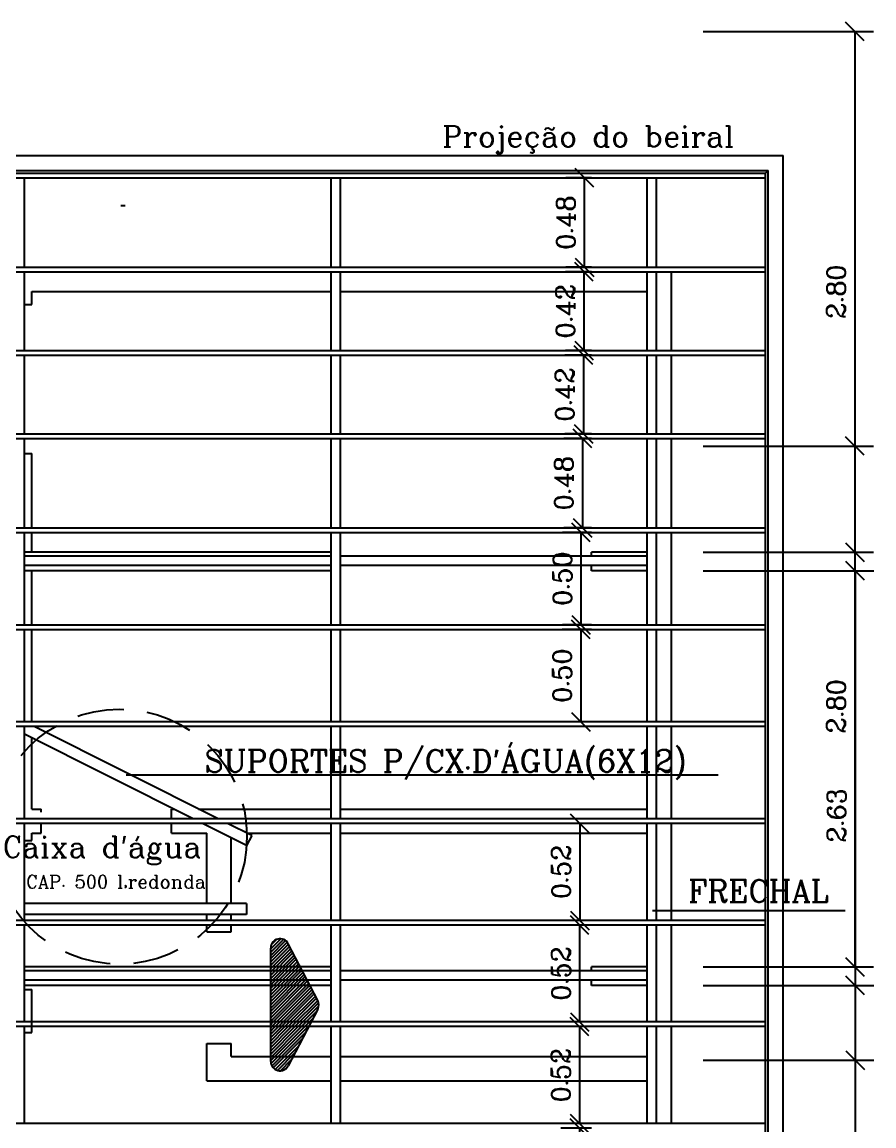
# Model space of a CAD drawing. Extents: x -36 to 60, y 199 to 483.
# Drawn here: x -15.07 to -10.5, y 205.33 to 211.26 of the extents above; entities that cross this region are included whole.
import ezdxf
from ezdxf.enums import TextEntityAlignment as Align

# ---------------------------------------------------------------- set-up
doc = ezdxf.new("R2010")
doc.units = 0
doc.header["$LTSCALE"] = 20
doc.linetypes.add('DASHED2', pattern=[0.375, 0.25, -0.125])
doc.layers.get('0').update_dxf_attribs({"linetype": 'CONTINUOUS'})
doc.layers.get('DEFPOINTS').update_dxf_attribs({"linetype": 'CONTINUOUS'})
for name, color, linetype in [('COTAS', 30, 'CONTINUOUS'), ('MADEIRAME', 244, 'CONTINUOUS'), ('PAREDE', 7, 'CONTINUOUS'), ('TELHADO', 20, 'CONTINUOUS'), ('TEXTO', 1, 'CONTINUOUS'), ('VISTAL', 30, 'CONTINUOUS')]:
    doc.layers.add(name, color=color, linetype=linetype)
doc.styles.add('ROMANC', font='romanc')
doc.dimstyles.get("Standard").update_dxf_attribs({"dimscale": 0, "dimtxt": 0.1, "dimasz": 0.05, "dimexe": 0.1, "dimexo": 0.062, "dimgap": 0.05, "dimtad": 1, "dimtoh": 1, "dimzin": 0, "dimtxsty": 'ROMANC', "dimblk1": 'DOT', "dimblk2": 'DOT', "dimsah": 1, "dimcen": 0.09, "dimclrd": 202, "dimclre": 202, "dimclrt": 244, "dimazin": 3, "dimtfac": 1, "dimtofl": 0, "dimtmove": 0, "dimatfit": 3, "dimtolj": 1, "dimtzin": 0})

# ---------------------------------------------------------------- blocks, each defined once
blk = doc.blocks.new('*X8')
at = {"color": 0}
for p, q in [((196.6432, 127.877), (196.6969, 127.9308)), ((196.6432, 127.8593), (196.7113, 127.9275)), ((196.6432, 127.8417), (196.7227, 127.9212)), ((196.6432, 127.824), (196.7317, 127.9126)), ((196.646, 127.8975), (196.6766, 127.9281)), ((196.6432, 127.8063), (196.7386, 127.9017)), ((196.6432, 127.7886), (196.7446, 127.8901)), ((196.6432, 127.771), (196.7506, 127.8784)), ((196.6432, 127.7533), (196.7567, 127.8668)), ((196.6432, 127.7356), (196.7627, 127.8552)), ((196.6432, 127.7179), (196.7688, 127.8435)), ((196.6432, 127.7002), (196.7748, 127.8319)), ((196.6432, 127.6826), (196.7809, 127.8203)), ((196.6432, 127.6649), (196.7869, 127.8086)), ((196.6432, 127.6472), (196.7929, 127.797)), ((196.6432, 127.6295), (196.799, 127.7854)), ((196.6432, 127.6119), (196.805, 127.7737)), ((196.6432, 127.5942), (196.8111, 127.7621)), ((196.6432, 127.5765), (196.8171, 127.7505)), ((196.6432, 127.5588), (196.8232, 127.7388)), ((196.6432, 127.5411), (196.8292, 127.7272)), ((196.6432, 127.5235), (196.8352, 127.7156)), ((196.6432, 127.5058), (196.8413, 127.7039)), ((196.6432, 127.4881), (196.8473, 127.6923)), ((196.6476, 127.4749), (196.8534, 127.6807)), ((196.6653, 127.4749), (196.8594, 127.669)), ((196.6829, 127.4749), (196.8655, 127.6574)), ((196.7006, 127.4749), (196.8715, 127.6457)), ((196.7183, 127.4749), (196.8775, 127.6341)), ((196.736, 127.4749), (196.8836, 127.6225)), ((196.7536, 127.4749), (196.8896, 127.6108)), ((196.7713, 127.4749), (196.8957, 127.5992)), ((196.789, 127.4749), (196.9002, 127.5861)), ((196.8067, 127.4749), (196.9006, 127.5688)), ((196.8244, 127.4749), (196.8877, 127.5382)), ((196.842, 127.4749), (196.8686, 127.5014)), ((196.6432, 127.4528), (196.6653, 127.4749)), ((196.6432, 127.4704), (196.6476, 127.4749)), ((196.6432, 127.4351), (196.6579, 127.4499)), ((196.6432, 127.4174), (196.6756, 127.4499)), ((196.6432, 127.3997), (196.6933, 127.4499)), ((196.6432, 127.382), (196.711, 127.4499)), ((196.6432, 127.3644), (196.7286, 127.4499)), ((196.6432, 127.3467), (196.7463, 127.4499)), ((196.6432, 127.329), (196.764, 127.4499)), ((196.6432, 127.3113), (196.7817, 127.4499)), ((196.6432, 127.2937), (196.7994, 127.4499)), ((196.6432, 127.276), (196.817, 127.4499)), ((196.6446, 127.2598), (196.8347, 127.4499)), ((196.6579, 127.4499), (196.6829, 127.4749)), ((196.6756, 127.4499), (196.7006, 127.4749)), ((196.6933, 127.4499), (196.7183, 127.4749)), ((196.711, 127.4499), (196.736, 127.4749)), ((196.7286, 127.4499), (196.7536, 127.4749)), ((196.7463, 127.4499), (196.7713, 127.4749)), ((196.764, 127.4499), (196.789, 127.4749)), ((196.7817, 127.4499), (196.8067, 127.4749)), ((196.7994, 127.4499), (196.8244, 127.4749)), ((196.817, 127.4499), (196.842, 127.4749)), ((196.8347, 127.4499), (196.8495, 127.4646)), ((196.6497, 127.2471), (196.8304, 127.4278)), ((196.6572, 127.237), (196.8113, 127.3911)), ((196.6671, 127.2292), (196.7922, 127.3543)), ((196.6794, 127.2238), (196.7731, 127.3175)), ((196.6951, 127.2219), (196.754, 127.2807)), ((196.7221, 127.2311), (196.7337, 127.2428))]:
    blk.add_line(p, q, dxfattribs=at)
blk = doc.blocks.new('_OBLIQUE')
at = {"color": 0, "linetype": 'BYBLOCK'}
blk.add_line((-0.5, -0.5), (0.5, 0.5), dxfattribs=at)
blk = doc.blocks.new('*D83')
at = {"color": 30, "linetype": 'BYBLOCK'}
for p, q in [((-11.4133, 209.8154), (-10.4982, 209.8154)), ((-10.5982, 209.8154), (-10.5982, 207.018)), ((-11.4133, 207.018), (-10.4982, 207.018))]:
    blk.add_line(p, q, dxfattribs=at)
at = {"layer": 'DEFPOINTS', "color": 0, "linetype": 'BYBLOCK'}
for p in [(-11.7133, 209.8154), (-11.7133, 207.018), (-10.5982, 207.018)]:
    blk.add_point(p, dxfattribs=at)
at = {"color": 30, "linetype": 'BYBLOCK', "xscale": 0.1, "yscale": 0.1, "zscale": 0.1}
for p, rotation in [((-10.5982, 209.8154), 90), ((-10.5982, 207.018), 270)]:
    blk.add_blockref('_OBLIQUE', p, dxfattribs=dict(at, rotation=rotation))
at = {"color": 244, "linetype": 'BYBLOCK', "insert": (-10.6982, 208.4167), "char_height": 0.1, "attachment_point": 5, "rotation": 90, "style": 'ROMANC'}
blk.add_mtext('\\A1;2.80', dxfattribs=at)
blk = doc.blocks.new('*D84')
at = {"color": 30, "linetype": 'BYBLOCK'}
for p, q in [((-11.4133, 206.918), (-10.496, 206.918)), ((-10.596, 206.918), (-10.596, 204.289)), ((-11.4133, 204.289), (-10.496, 204.289))]:
    blk.add_line(p, q, dxfattribs=at)
at = {"layer": 'DEFPOINTS', "color": 0, "linetype": 'BYBLOCK'}
for p in [(-11.7133, 206.918), (-11.7133, 204.289), (-10.596, 204.289)]:
    blk.add_point(p, dxfattribs=at)
at = {"color": 30, "linetype": 'BYBLOCK', "xscale": 0.1, "yscale": 0.1, "zscale": 0.1}
for p, rotation in [((-10.596, 206.918), 90), ((-10.596, 204.289), 270)]:
    blk.add_blockref('_OBLIQUE', p, dxfattribs=dict(at, rotation=rotation))
at = {"color": 244, "linetype": 'BYBLOCK', "insert": (-10.696, 205.6035), "char_height": 0.1, "attachment_point": 5, "rotation": 90, "style": 'ROMANC'}
blk.add_mtext('\\A1;2.63', dxfattribs=at)
blk = doc.blocks.new('*D86')
at = {"color": 30, "linetype": 'BYBLOCK'}
for p, q in [((-12.0133, 209.9204), (-12.153, 209.9204)), ((-12.053, 209.9204), (-12.053, 209.4979)), ((-12.0133, 209.4979), (-12.153, 209.4979))]:
    blk.add_line(p, q, dxfattribs=at)
at = {"layer": 'DEFPOINTS', "color": 0, "linetype": 'BYBLOCK'}
for p in [(-11.7133, 209.9204), (-12.053, 209.4979), (-11.7133, 209.4979)]:
    blk.add_point(p, dxfattribs=at)
at = {"color": 30, "linetype": 'BYBLOCK', "xscale": 0.1, "yscale": 0.1, "zscale": 0.1}
for p, rotation in [((-12.053, 209.9204), 90), ((-12.053, 209.4979), 270)]:
    blk.add_blockref('_OBLIQUE', p, dxfattribs=dict(at, rotation=rotation))
at = {"color": 244, "linetype": 'BYBLOCK', "insert": (-12.153, 209.7091), "char_height": 0.1, "attachment_point": 5, "rotation": 90, "style": 'ROMANC'}
blk.add_mtext('\\A1;0.42', dxfattribs=at)
blk = doc.blocks.new('*D87')
at = {"color": 30, "linetype": 'BYBLOCK'}
for p, q in [((-12.0133, 209.4729), (-12.1562, 209.4729)), ((-12.0562, 209.4729), (-12.0562, 209.0504)), ((-12.0133, 209.0504), (-12.1562, 209.0504))]:
    blk.add_line(p, q, dxfattribs=at)
at = {"layer": 'DEFPOINTS', "color": 0, "linetype": 'BYBLOCK'}
for p in [(-11.7133, 209.4729), (-12.0562, 209.0504), (-11.7133, 209.0504)]:
    blk.add_point(p, dxfattribs=at)
at = {"color": 30, "linetype": 'BYBLOCK', "xscale": 0.1, "yscale": 0.1, "zscale": 0.1}
for p, rotation in [((-12.0562, 209.4729), 90), ((-12.0562, 209.0504), 270)]:
    blk.add_blockref('_OBLIQUE', p, dxfattribs=dict(at, rotation=rotation))
at = {"color": 244, "linetype": 'BYBLOCK', "insert": (-12.1562, 209.2616), "char_height": 0.1, "attachment_point": 5, "rotation": 90, "style": 'ROMANC'}
blk.add_mtext('\\A1;0.42', dxfattribs=at)
blk = doc.blocks.new('*D88')
at = {"color": 30, "linetype": 'BYBLOCK'}
for p, q in [((-12.0133, 209.0254), (-12.1614, 209.0254)), ((-12.0614, 209.0254), (-12.0614, 208.5454)), ((-12.0133, 208.5454), (-12.1614, 208.5454))]:
    blk.add_line(p, q, dxfattribs=at)
at = {"layer": 'DEFPOINTS', "color": 0, "linetype": 'BYBLOCK'}
for p in [(-11.7133, 209.0254), (-12.0614, 208.5454), (-11.7133, 208.5454)]:
    blk.add_point(p, dxfattribs=at)
at = {"color": 30, "linetype": 'BYBLOCK', "xscale": 0.1, "yscale": 0.1, "zscale": 0.1}
for p, rotation in [((-12.0614, 209.0254), 90), ((-12.0614, 208.5454), 270)]:
    blk.add_blockref('_OBLIQUE', p, dxfattribs=dict(at, rotation=rotation))
at = {"color": 244, "linetype": 'BYBLOCK', "insert": (-12.1614, 208.7854), "char_height": 0.1, "attachment_point": 5, "rotation": 90, "style": 'ROMANC'}
blk.add_mtext('\\A1;0.48', dxfattribs=at)
blk = doc.blocks.new('*D89')
at = {"color": 30, "linetype": 'BYBLOCK'}
for p, q in [((-12.0133, 208.5204), (-12.1691, 208.5204)), ((-12.0691, 208.5204), (-12.0691, 208.0247)), ((-12.0133, 208.0247), (-12.1691, 208.0247))]:
    blk.add_line(p, q, dxfattribs=at)
at = {"layer": 'DEFPOINTS', "color": 0, "linetype": 'BYBLOCK'}
for p in [(-11.7133, 208.5204), (-12.0691, 208.0247), (-11.7133, 208.0247)]:
    blk.add_point(p, dxfattribs=at)
at = {"color": 30, "linetype": 'BYBLOCK', "xscale": 0.1, "yscale": 0.1, "zscale": 0.1}
for p, rotation in [((-12.0691, 208.5204), 90), ((-12.0691, 208.0247), 270)]:
    blk.add_blockref('_OBLIQUE', p, dxfattribs=dict(at, rotation=rotation))
at = {"color": 244, "linetype": 'BYBLOCK', "insert": (-12.1691, 208.2725), "char_height": 0.1, "attachment_point": 5, "rotation": 90, "style": 'ROMANC'}
blk.add_mtext('\\A1;0.50', dxfattribs=at)
blk = doc.blocks.new('*D90')
at = {"color": 30, "linetype": 'BYBLOCK'}
for p, q in [((-12.0133, 207.9997), (-12.1701, 207.9997)), ((-12.0701, 207.9997), (-12.0701, 207.5035)), ((-12.0133, 207.5035), (-12.1701, 207.5035))]:
    blk.add_line(p, q, dxfattribs=at)
at = {"layer": 'DEFPOINTS', "color": 0, "linetype": 'BYBLOCK'}
for p in [(-11.7133, 207.9997), (-12.0701, 207.5035), (-11.7133, 207.5035)]:
    blk.add_point(p, dxfattribs=at)
at = {"color": 30, "linetype": 'BYBLOCK', "xscale": 0.1, "yscale": 0.1, "zscale": 0.1}
for p, rotation in [((-12.0701, 207.9997), 90), ((-12.0701, 207.5035), 270)]:
    blk.add_blockref('_OBLIQUE', p, dxfattribs=dict(at, rotation=rotation))
at = {"color": 244, "linetype": 'BYBLOCK', "insert": (-12.1701, 207.7516), "char_height": 0.1, "attachment_point": 5, "rotation": 90, "style": 'ROMANC'}
blk.add_mtext('\\A1;0.50', dxfattribs=at)
blk = doc.blocks.new('*D91')
at = {"color": 30, "linetype": 'BYBLOCK'}
for p, q in [((-12.0133, 206.9579), (-12.1753, 206.9579)), ((-12.0753, 206.9579), (-12.0753, 206.4371)), ((-12.0133, 206.4371), (-12.1753, 206.4371))]:
    blk.add_line(p, q, dxfattribs=at)
at = {"layer": 'DEFPOINTS', "color": 0, "linetype": 'BYBLOCK'}
for p in [(-11.7133, 206.9579), (-12.0753, 206.4371), (-11.7133, 206.4371)]:
    blk.add_point(p, dxfattribs=at)
at = {"color": 30, "linetype": 'BYBLOCK', "xscale": 0.1, "yscale": 0.1, "zscale": 0.1}
for p, rotation in [((-12.0753, 206.9579), 90), ((-12.0753, 206.4371), 270)]:
    blk.add_blockref('_OBLIQUE', p, dxfattribs=dict(at, rotation=rotation))
at = {"color": 244, "linetype": 'BYBLOCK', "insert": (-12.1753, 206.6975), "char_height": 0.1, "attachment_point": 5, "rotation": 90, "style": 'ROMANC'}
blk.add_mtext('\\A1;0.52', dxfattribs=at)
blk = doc.blocks.new('*D92')
at = {"color": 30, "linetype": 'BYBLOCK'}
for p, q in [((-12.0133, 206.4121), (-12.1763, 206.4121)), ((-12.0763, 206.4121), (-12.0763, 205.8913)), ((-12.0133, 205.8913), (-12.1763, 205.8913))]:
    blk.add_line(p, q, dxfattribs=at)
at = {"layer": 'DEFPOINTS', "color": 0, "linetype": 'BYBLOCK'}
for p in [(-11.7133, 206.4121), (-12.0763, 205.8913), (-11.7133, 205.8913)]:
    blk.add_point(p, dxfattribs=at)
at = {"color": 30, "linetype": 'BYBLOCK', "xscale": 0.1, "yscale": 0.1, "zscale": 0.1}
for p, rotation in [((-12.0763, 206.4121), 90), ((-12.0763, 205.8913), 270)]:
    blk.add_blockref('_OBLIQUE', p, dxfattribs=dict(at, rotation=rotation))
at = {"color": 244, "linetype": 'BYBLOCK', "insert": (-12.1763, 206.1517), "char_height": 0.1, "attachment_point": 5, "rotation": 90, "style": 'ROMANC'}
blk.add_mtext('\\A1;0.52', dxfattribs=at)
blk = doc.blocks.new('*D93')
at = {"color": 30, "linetype": 'BYBLOCK'}
for p, q in [((-12.0133, 205.8663), (-12.1768, 205.8663)), ((-12.0768, 205.8663), (-12.0768, 205.3455)), ((-12.0133, 205.3455), (-12.1768, 205.3455))]:
    blk.add_line(p, q, dxfattribs=at)
at = {"layer": 'DEFPOINTS', "color": 0, "linetype": 'BYBLOCK'}
for p in [(-11.7133, 205.8663), (-12.0768, 205.3455), (-11.7133, 205.3455)]:
    blk.add_point(p, dxfattribs=at)
at = {"color": 30, "linetype": 'BYBLOCK', "xscale": 0.1, "yscale": 0.1, "zscale": 0.1}
for p, rotation in [((-12.0768, 205.8663), 90), ((-12.0768, 205.3455), 270)]:
    blk.add_blockref('_OBLIQUE', p, dxfattribs=dict(at, rotation=rotation))
at = {"color": 244, "linetype": 'BYBLOCK', "insert": (-12.1768, 205.6059), "char_height": 0.1, "attachment_point": 5, "rotation": 90, "style": 'ROMANC'}
blk.add_mtext('\\A1;0.52', dxfattribs=at)
blk = doc.blocks.new('*D94')
at = {"color": 30, "linetype": 'BYBLOCK'}
for p, q in [((-12.0133, 205.3205), (-12.1777, 205.3205)), ((-12.0777, 205.3205), (-12.0777, 204.7997)), ((-12.0133, 204.7997), (-12.1777, 204.7997))]:
    blk.add_line(p, q, dxfattribs=at)
at = {"layer": 'DEFPOINTS', "color": 0, "linetype": 'BYBLOCK'}
for p in [(-11.7133, 205.3205), (-12.0777, 204.7997), (-11.7133, 204.7997)]:
    blk.add_point(p, dxfattribs=at)
at = {"color": 30, "linetype": 'BYBLOCK', "xscale": 0.1, "yscale": 0.1, "zscale": 0.1}
for p, rotation in [((-12.0777, 205.3205), 90), ((-12.0777, 204.7997), 270)]:
    blk.add_blockref('_OBLIQUE', p, dxfattribs=dict(at, rotation=rotation))
at = {"color": 244, "linetype": 'BYBLOCK', "insert": (-12.1777, 205.0601), "char_height": 0.1, "attachment_point": 5, "rotation": 90, "style": 'ROMANC'}
blk.add_mtext('\\A1;0.52', dxfattribs=at)
blk = doc.blocks.new('*D102')
at = {"color": 30, "linetype": 'BYBLOCK'}
for p, q in [((-12.0133, 210.4254), (-12.1501, 210.4254)), ((-12.0501, 209.9454), (-12.0501, 210.4254)), ((-12.0133, 209.9454), (-12.1501, 209.9454))]:
    blk.add_line(p, q, dxfattribs=at)
at = {"layer": 'DEFPOINTS', "color": 0, "linetype": 'BYBLOCK'}
for p in [(-12.0501, 210.4254), (-11.7133, 210.4254), (-11.7133, 209.9454)]:
    blk.add_point(p, dxfattribs=at)
at = {"color": 30, "linetype": 'BYBLOCK', "xscale": 0.1, "yscale": 0.1, "zscale": 0.1}
for p, rotation in [((-12.0501, 210.4254), 90), ((-12.0501, 209.9454), 270)]:
    blk.add_blockref('_OBLIQUE', p, dxfattribs=dict(at, rotation=rotation))
at = {"color": 244, "linetype": 'BYBLOCK', "insert": (-12.1501, 210.1854), "char_height": 0.1, "attachment_point": 5, "rotation": 90, "style": 'ROMANC'}
blk.add_mtext('\\A1;0.48', dxfattribs=at)
blk = doc.blocks.new('*D124')
at = {"color": 30, "linetype": 'BYBLOCK'}
for p, q in [((-11.4133, 206.918), (-10.496, 206.918)), ((-10.596, 206.918), (-10.596, 204.289)), ((-11.4133, 204.289), (-10.496, 204.289))]:
    blk.add_line(p, q, dxfattribs=at)
at = {"layer": 'DEFPOINTS', "color": 0, "linetype": 'BYBLOCK'}
for p in [(-11.7133, 206.918), (-11.7133, 204.289), (-10.596, 204.289)]:
    blk.add_point(p, dxfattribs=at)
at = {"color": 30, "linetype": 'BYBLOCK', "xscale": 0.1, "yscale": 0.1, "zscale": 0.1}
for p, rotation in [((-10.596, 206.918), 90), ((-10.596, 204.289), 270)]:
    blk.add_blockref('_OBLIQUE', p, dxfattribs=dict(at, rotation=rotation))
at = {"color": 244, "linetype": 'BYBLOCK', "insert": (-10.696, 205.6035), "char_height": 0.1, "attachment_point": 5, "rotation": 90, "style": 'ROMANC'}
blk.add_mtext('\\A1;2.63', dxfattribs=at)
blk = doc.blocks.new('*D123')
at = {"color": 30, "linetype": 'BYBLOCK'}
for p, q in [((-11.4133, 209.8154), (-10.4982, 209.8154)), ((-10.5982, 209.8154), (-10.5982, 207.018)), ((-11.4133, 207.018), (-10.4982, 207.018))]:
    blk.add_line(p, q, dxfattribs=at)
at = {"layer": 'DEFPOINTS', "color": 0, "linetype": 'BYBLOCK'}
for p in [(-11.7133, 209.8154), (-11.7133, 207.018), (-10.5982, 207.018)]:
    blk.add_point(p, dxfattribs=at)
at = {"color": 30, "linetype": 'BYBLOCK', "xscale": 0.1, "yscale": 0.1, "zscale": 0.1}
for p, rotation in [((-10.5982, 209.8154), 90), ((-10.5982, 207.018), 270)]:
    blk.add_blockref('_OBLIQUE', p, dxfattribs=dict(at, rotation=rotation))
at = {"color": 244, "linetype": 'BYBLOCK', "insert": (-10.6982, 208.4167), "char_height": 0.1, "attachment_point": 5, "rotation": 90, "style": 'ROMANC'}
blk.add_mtext('\\A1;2.80', dxfattribs=at)

msp = doc.modelspace()

# ---------------------------------------------------------------- linework, layer by layer
at = {"layer": 'COTAS', "color": 3, "linetype": 'CONTINUOUS', "ltscale": 0.3}
msp.add_line((-14.518, 210.2748), (-14.5398, 210.2748), dxfattribs=at)
at = {"layer": 'DEFPOINTS', "color": 5, "linetype": 'BYBLOCK'}
for p in [(-11.7133, 208.3028), (-11.7133, 208.3028), (-11.7133, 206.0754), (-11.7133, 206.0754), (-11.7451, 205.5754)]:
    msp.add_point(p, dxfattribs=at)
at = {"layer": 'MADEIRAME', "color": 30, "linetype": 'CONTINUOUS', "ltscale": 0.1}
for p in [(-17.4483, 210.5454), (-10.9833, 200.8954)]:
    msp.add_line(p, (-10.9833, 210.5454), dxfattribs=at)
at = {"layer": 'MADEIRAME', "color": 244, "linetype": 'CONTINUOUS', "ltscale": 0.1}
for p, q in [((-17.3683, 210.4654), (-11.0633, 210.4654)), ((-15.6533, 210.4504), (-11.0783, 210.4504)), ((-11.0783, 200.9904), (-11.0783, 210.4504)), ((-11.0633, 200.9754), (-11.0633, 210.4654)), ((-15.6533, 210.4254), (-11.0783, 210.4254)), ((-15.6533, 209.4729), (-11.0783, 209.4729)), ((-19.0883, 209.0504), (-11.0783, 209.0504)), ((-19.0883, 209.0254), (-11.0783, 209.0254))]:
    msp.add_line(p, q, dxfattribs=at)
at = {"layer": 'MADEIRAME', "color": 30, "linetype": 'CONTINUOUS'}
msp.add_line((-11.0783, 210.4504), (-11.0633, 210.4654), dxfattribs=at)
at = {"layer": 'MADEIRAME', "color": 244, "linetype": 'CONTINUOUS'}
for p, q in [((-19.0883, 208.5454), (-11.0783, 208.5454)), ((-19.0883, 208.5204), (-11.0783, 208.5204)), ((-13.4108, 208.4154), (-15.0583, 208.4154)), ((-13.4108, 208.3928), (-15.0583, 208.3928)), ((-11.7133, 208.3928), (-13.3608, 208.3928)), ((-13.4108, 208.3428), (-15.0583, 208.3428)), ((-13.4108, 208.3154), (-15.0583, 208.3154)), ((-11.7133, 208.3428), (-13.3608, 208.3428)), ((-19.0883, 208.0247), (-11.0783, 208.0247)), ((-19.0883, 207.9997), (-11.0783, 207.9997)), ((-11.0783, 207.5035), (-19.0883, 207.5035)), ((-15.0562, 207.5035), (-15.0583, 207.5046)), ((-11.0783, 207.4785), (-19.0883, 207.4785)), ((-14.1517, 206.9829), (-15.0583, 207.4375)), ((-14.0179, 206.9829), (-15.0064, 207.4785)), ((-11.0783, 206.9829), (-19.0883, 206.9829)), ((-11.0783, 206.9579), (-19.0883, 206.9579)), ((-13.8653, 206.8392), (-14.1019, 206.9579)), ((-13.8372, 206.8923), (-13.968, 206.9579)), ((-13.8372, 206.8923), (-13.8653, 206.8392)), ((-13.8653, 206.528), (-15.0583, 206.528)), ((-13.8653, 206.528), (-13.8653, 206.468)), ((-11.0783, 206.4371), (-19.0883, 206.4371)), ((-13.8653, 206.468), (-15.0583, 206.468)), ((-11.0783, 206.4121), (-19.0883, 206.4121)), ((-13.4108, 206.188), (-15.0583, 206.188)), ((-13.4108, 206.1654), (-15.0583, 206.1654)), ((-11.7133, 206.1654), (-13.3608, 206.1654)), ((-13.4108, 206.1154), (-15.0583, 206.1154)), ((-13.4108, 206.088), (-15.0583, 206.088)), ((-11.7133, 206.1154), (-13.3608, 206.1154)), ((-11.0783, 205.8913), (-19.0883, 205.8913)), ((-11.0783, 205.8663), (-19.0883, 205.8663)), ((-11.0783, 205.3455), (-19.0883, 205.3455))]:
    msp.add_line(p, q, dxfattribs=at)
at = {"layer": 'MADEIRAME', "color": 244}
for p, q in [((-12.0133, 208.3928), (-12.0133, 208.4154)), ((-12.0133, 208.3154), (-12.0133, 208.3404)), ((-12.0133, 206.1654), (-12.0133, 206.188)), ((-12.0133, 206.088), (-12.0133, 206.113))]:
    msp.add_line(p, q, dxfattribs=at)
at = {"layer": 'MADEIRAME'}
for p, q in [((-11.3333, 207.2168), (-14.5119, 207.2168)), ((-11.6853, 206.4905), (-10.6509, 206.4905))]:
    msp.add_line(p, q, dxfattribs=at)
at = {"layer": 'MADEIRAME', "color": 244}
for points in [[(-11.7133, 208.4154), (-12.0133, 208.4154)], [(-11.7133, 208.3154), (-12.0133, 208.3154)], [(-11.7133, 206.188), (-12.0133, 206.188)], [(-11.7133, 206.088), (-12.0133, 206.088)]]:
    msp.add_lwpolyline(points, dxfattribs=at)
at = {"layer": 'PAREDE', "color": 244, "linetype": 'CONTINUOUS'}
for p, q in [((-15.0583, 209.9454), (-15.0583, 210.4254)), ((-13.4108, 209.9454), (-13.4108, 210.4254)), ((-13.3608, 209.9454), (-13.3608, 210.4254)), ((-11.7133, 209.9454), (-11.7133, 210.4254)), ((-11.6633, 209.9454), (-11.6633, 210.4254)), ((-15.6533, 209.9454), (-11.0783, 209.9454)), ((-15.6533, 209.9204), (-11.0783, 209.9204)), ((-15.0583, 209.4979), (-15.0583, 209.9204)), ((-13.4108, 209.4979), (-13.4108, 209.9204)), ((-13.3608, 209.4979), (-13.3608, 209.9204)), ((-11.7133, 209.4979), (-11.7133, 209.9204)), ((-11.6633, 209.4979), (-11.6633, 209.9204)), ((-15.6533, 209.4979), (-11.0783, 209.4979)), ((-15.0583, 209.0504), (-15.0583, 209.4729)), ((-13.4108, 209.0504), (-13.4108, 209.4729)), ((-13.3608, 209.0504), (-13.3608, 209.4729)), ((-11.7133, 209.0504), (-11.7133, 209.4729)), ((-11.6633, 209.0504), (-11.6633, 209.4729)), ((-15.0583, 208.5454), (-15.0583, 209.0254)), ((-13.4108, 208.5454), (-13.4108, 209.0254)), ((-13.3608, 208.5454), (-13.3608, 209.0254)), ((-11.7133, 208.5454), (-11.7133, 209.0254)), ((-11.6633, 208.5454), (-11.6633, 209.0254)), ((-15.0583, 208.0247), (-15.0583, 208.5204)), ((-13.4108, 208.0247), (-13.4108, 208.5204)), ((-13.3608, 208.0247), (-13.3608, 208.5204)), ((-11.7133, 208.0247), (-11.7133, 208.5204)), ((-11.6633, 208.0247), (-11.6633, 208.5204)), ((-15.0583, 207.5035), (-15.0583, 207.9997)), ((-13.4108, 207.5035), (-13.4108, 207.9997)), ((-13.3608, 207.5035), (-13.3608, 207.9997)), ((-11.7133, 207.5035), (-11.7133, 207.9997)), ((-11.6633, 207.5035), (-11.6633, 207.9997)), ((-15.0583, 206.9829), (-15.0583, 207.4785)), ((-13.4108, 206.9829), (-13.4108, 207.4785)), ((-13.3608, 206.9829), (-13.3608, 207.4785)), ((-11.7133, 206.9829), (-11.7133, 207.4785)), ((-11.6633, 206.9829), (-11.6633, 207.4785)), ((-15.0583, 206.4371), (-15.0583, 206.9579)), ((-13.4108, 206.4371), (-13.4108, 206.9579)), ((-13.3608, 206.4371), (-13.3608, 206.9579)), ((-11.7133, 206.4371), (-11.7133, 206.9579)), ((-11.6633, 206.4371), (-11.6633, 206.9579)), ((-15.0583, 205.8913), (-15.0583, 206.4121)), ((-13.4108, 205.8913), (-13.4108, 206.4121)), ((-13.3608, 205.8913), (-13.3608, 206.4121)), ((-11.7133, 205.8913), (-11.7133, 206.4121)), ((-11.6633, 205.8913), (-11.6633, 206.4121)), ((-15.0583, 205.3455), (-15.0583, 205.8663)), ((-13.4108, 205.3455), (-13.4108, 205.8663)), ((-13.3608, 205.3455), (-13.3608, 205.8663)), ((-11.7133, 205.3455), (-11.7133, 205.8663)), ((-11.6633, 205.3455), (-11.6633, 205.8663))]:
    msp.add_line(p, q, dxfattribs=at)
at = {"layer": 'PAREDE', "color": 5, "linetype": 'CONTINUOUS'}
for p, q in [((-11.5833, 209.4979), (-11.5833, 209.9204)), ((-15.0183, 209.8154), (-13.4108, 209.8154)), ((-15.0183, 209.7454), (-15.0183, 209.8154)), ((-13.3608, 209.8154), (-11.7133, 209.8154)), ((-15.0583, 209.7454), (-15.0183, 209.7454)), ((-11.5833, 209.0504), (-11.5833, 209.4729)), ((-11.5833, 208.5454), (-11.5833, 209.0254)), ((-15.0583, 208.9454), (-15.0183, 208.9454)), ((-15.0183, 208.5454), (-15.0183, 208.9454)), ((-15.0183, 208.4154), (-15.0183, 208.5204)), ((-11.5833, 208.0247), (-11.5833, 208.5204)), ((-15.0183, 208.0247), (-15.0183, 208.3154)), ((-15.0183, 207.5035), (-15.0183, 207.9997)), ((-11.5833, 207.5035), (-11.5833, 207.9997)), ((-11.5833, 206.9829), (-11.5833, 207.4785)), ((-15.0183, 207.0354), (-15.0183, 207.4174)), ((-15.0183, 207.0354), (-14.9683, 207.0354)), ((-14.9683, 207.018), (-14.9683, 207.0354)), ((-14.2683, 207.0354), (-14.2564, 207.0354)), ((-14.2683, 206.9829), (-14.2683, 207.0354)), ((-14.1226, 207.0354), (-13.4108, 207.0354)), ((-13.3608, 207.0354), (-11.7133, 207.0354)), ((-14.9683, 206.9054), (-14.9683, 206.9579)), ((-14.2683, 206.9054), (-14.2683, 206.9579)), ((-11.5833, 206.4371), (-11.5833, 206.9579)), ((-15.0183, 206.8654), (-15.0183, 206.9054)), ((-15.0183, 206.9054), (-14.9683, 206.9054)), ((-14.2683, 206.9054), (-14.0783, 206.9054)), ((-14.0783, 206.528), (-14.0783, 206.9054)), ((-13.8633, 206.9054), (-13.4108, 206.9054)), ((-13.3608, 206.9054), (-11.7133, 206.9054)), ((-15.0583, 206.8654), (-15.0183, 206.8654)), ((-13.9483, 206.528), (-13.9483, 206.8809)), ((-14.0783, 206.4371), (-14.0783, 206.468)), ((-13.9483, 206.4371), (-13.9483, 206.468)), ((-14.0783, 206.3754), (-14.0783, 206.4121)), ((-14.0783, 206.3754), (-13.9483, 206.3754)), ((-13.9483, 206.3754), (-13.9483, 206.4121)), ((-11.5833, 205.8913), (-11.5833, 206.4121)), ((-15.0583, 206.0654), (-15.0183, 206.0654)), ((-15.0183, 205.8354), (-15.0183, 206.0654)), ((-15.0583, 205.8354), (-15.0183, 205.8354)), ((-11.5833, 205.3455), (-11.5833, 205.8663)), ((-14.0783, 205.7754), (-13.9483, 205.7754)), ((-14.0783, 205.5754), (-14.0783, 205.7754)), ((-13.9483, 205.7054), (-13.9483, 205.7754)), ((-13.9483, 205.7054), (-13.4108, 205.7054)), ((-13.3608, 205.7054), (-11.7133, 205.7054)), ((-14.0783, 205.5754), (-13.4108, 205.5754)), ((-13.3608, 205.5754), (-11.7133, 205.5754))]:
    msp.add_line(p, q, dxfattribs=at)
at = {"layer": 'TELHADO', "color": 1, "linetype": 'CONTINUOUS', "ltscale": 0.3}
for p, q in [((-13.4833, 206.007), (-13.6415, 206.3116)), ((-13.7357, 205.6794), (-13.7357, 206.2886)), ((-13.4833, 205.961), (-13.6415, 205.6564))]:
    msp.add_line(p, q, dxfattribs=at)
for centre, start, end in [((-13.6858, 206.2886), 27.44497, 180), ((-13.5276, 205.984), 332.55503, 27.44497), ((-13.6858, 205.6794), 180, 332.55503)]:
    msp.add_arc(centre, 0.0499, start, end, dxfattribs=at)
at = {"layer": 'VISTAL', "linetype": 'DASHED2', "ltscale": 0.05}
msp.add_circle((-14.548, 206.8867), 0.685, dxfattribs=at)

# ---------------------------------------------------------------- block references
at = {"layer": 'TELHADO', "color": 1}
msp.add_blockref('*X8', (-210.3789, 78.4076), dxfattribs=at)

# ---------------------------------------------------------------- texts
at = {"layer": 'TEXTO', "color": 1, "ltscale": 0.3, "style": 'ROMANC'}
msp.add_text('Projeção do beiral', height=0.114336, dxfattribs=at).set_placement((-12.8144, 210.5918))
at = {"layer": 'TEXTO', "linetype": 'CONTINUOUS', "style": 'ROMANC'}
for s, p in [("SUPORTES P/CX.D'ÁGUA(6X12)", (-12.795, 207.294)), ('FRECHAL', (-11.1182, 206.5951))]:
    msp.add_text(s, height=0.12, dxfattribs=at).set_placement(p, align=Align.MIDDLE)
at = {"layer": 'TEXTO', "color": 244, "ltscale": 0.3, "style": 'ROMANC'}
msp.add_text("Caixa d'água", height=0.114336, dxfattribs=at).set_placement((-15.1751, 206.7747))
at = {"layer": 'TEXTO', "color": 244, "linetype": 'CONTINUOUS', "style": 'ROMANC'}
msp.add_text('CAP. 500 l,redonda', height=0.07, dxfattribs=at).set_placement((-14.5665, 206.6444), align=Align.MIDDLE)

# ---------------------------------------------------------------- dimensions: what is measured, and where the dimension line sits
at = {"layer": 'COTAS', "color": 30, "linetype": 'CONTINUOUS'}
for base, p1, p2, picture, middle, set_off in [((-10.5982, 208.4154), (-11.7133, 211.2128), (-11.7133, 208.4154), '*D123', (-10.6982, 209.8141), (0, 1.3974)), ((-10.5982, 206.188), (-11.7133, 208.9854), (-11.7133, 206.188), '*D83', (-10.6982, 207.5867), (0, -0.83)), ((-10.596, 205.6864), (-11.7133, 208.3154), (-11.7133, 205.6864), '*D124', (-10.696, 207.0009), (0, 1.3974)), ((-10.596, 203.459), (-11.7133, 206.088), (-11.7133, 203.459), '*D84', (-10.696, 204.7735), (0, -0.83))]:
    dim = msp.add_linear_dim(base=base, p1=p1, p2=p2, angle=90, dimstyle='STANDARD', override={"dimtxt": 0.1, "dimasz": 0.1, "dimexo": 0.3, "dimtoh": 0, "dimblk1": 'OBLIQUE', "dimblk2": 'OBLIQUE', "dimclrd": 30, "dimclre": 30, "dimclrt": 244}, dxfattribs=at)
    dim.commit()
    dim.dimension.update_dxf_attribs({"geometry": picture, "text_midpoint": middle, "insert": set_off})
for base, p1, p2, picture, middle in [((-12.0501, 210.4254), (-11.7133, 209.9454), (-11.7133, 210.4254), '*D102', (-12.1501, 210.1854)), ((-12.053, 209.4979), (-11.7133, 209.9204), (-11.7133, 209.4979), '*D86', (-12.153, 209.7091)), ((-12.0562, 209.0504), (-11.7133, 209.4729), (-11.7133, 209.0504), '*D87', (-12.1562, 209.2616)), ((-12.0614, 208.5454), (-11.7133, 209.0254), (-11.7133, 208.5454), '*D88', (-12.1614, 208.7854)), ((-12.0691, 208.0247), (-11.7133, 208.5204), (-11.7133, 208.0247), '*D89', (-12.1691, 208.2725)), ((-12.0701, 207.5035), (-11.7133, 207.9997), (-11.7133, 207.5035), '*D90', (-12.1701, 207.7516)), ((-12.0753, 206.4371), (-11.7133, 206.9579), (-11.7133, 206.4371), '*D91', (-12.1753, 206.6975)), ((-12.0763, 205.8913), (-11.7133, 206.4121), (-11.7133, 205.8913), '*D92', (-12.1763, 206.1517)), ((-12.0768, 205.3455), (-11.7133, 205.8663), (-11.7133, 205.3455), '*D93', (-12.1768, 205.6059)), ((-12.0777, 204.7997), (-11.7133, 205.3205), (-11.7133, 204.7997), '*D94', (-12.1777, 205.0601))]:
    dim = msp.add_linear_dim(base=base, p1=p1, p2=p2, angle=90, dimstyle='STANDARD', override={"dimtxt": 0.1, "dimasz": 0.1, "dimexo": 0.3, "dimtoh": 0, "dimblk1": 'OBLIQUE', "dimblk2": 'OBLIQUE', "dimclrd": 30, "dimclre": 30, "dimclrt": 244}, dxfattribs=at)
    dim.commit()
    dim.dimension.update_dxf_attribs({"geometry": picture, "text_midpoint": middle})

doc.saveas('drawing.dxf')
